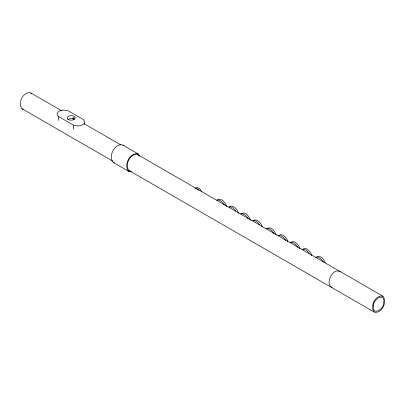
<?xml version="1.0" encoding="UTF-8"?>
<svg xmlns="http://www.w3.org/2000/svg" width="405" height="405" viewBox="0 0 405 405"><rect width="100%" height="100%" fill="white"/><g stroke="black" fill="none" stroke-linecap="round" stroke-linejoin="round"><path stroke-width="0.61" d="M195.585 188.052C197.944 186.386 200.591 189.424 201.493 191.464M217.414 199.873C221.403 197.326 225.61 202.753 226.496 206.332M229.357 206.768C233.351 204.221 237.553 209.648 238.444 213.227M241.304 213.663C245.293 211.121 249.495 216.543 250.386 220.123M253.246 220.558C257.236 218.017 261.443 223.439 262.329 227.018M266.9 228.44C270.889 225.894 275.091 231.321 275.982 234.9M278.842 235.335C282.832 232.794 287.034 238.216 287.925 241.795M290.785 242.231C294.774 239.689 298.981 245.111 299.872 248.695M302.732 249.131C306.722 246.584 310.924 252.006 311.815 255.59M316.381 257.008C320.173 254.512 324.304 259.565 325.301 262.972M216.807 200.085C220.148 199.285 222.963 202.444 224.345 205.138M228.749 206.985C231.701 206.185 234.252 208.803 235.766 211.03M240.697 213.881C244.038 213.076 246.853 216.235 248.235 218.928M252.639 220.776C255.59 219.981 258.142 222.598 259.651 224.826M266.293 228.658C269.629 227.853 272.449 231.012 273.826 233.705M278.235 235.553C281.576 234.748 284.391 237.907 285.773 240.6M290.177 242.448C293.519 241.643 296.339 244.802 297.716 247.495M302.125 249.343C305.076 248.548 307.623 251.166 309.136 253.393M315.773 257.226C319.115 256.421 321.929 259.58 323.311 262.273M131.63 171.725L130 171.826L128.603 171.3L113.243 162.435C107.897 156.507 114.701 142.859 122.806 145.025L138.161 153.89L139.685 156.102M195.438 188.31L197.144 188.831L198.85 190.279M73.619 125.206L78.256 125.955A7.032 4.06 0 0 0 84.685 122.244L84.63 121.297L83.389 119.566L68.187 110.788L63.55 110.038A7.032 4.06 0 0 0 57.12 113.749L57.176 114.696L58.416 116.427L73.619 125.206L73.619 129.256M61.843 110.854L30.755 92.907C23.379 90.938 17.187 103.361 22.052 108.758L112.58 161.023M22.052 108.758L23.328 109.239M138.161 153.89C130.061 151.728 123.257 165.372 128.603 171.3M137.735 154.669C130.359 152.7 124.163 165.124 129.028 170.52L374.245 312.093C381.621 314.062 387.813 301.639 382.948 296.242L137.735 154.669L138.383 155.348M113.243 162.435L114.645 162.962M129.028 170.52L130.304 171.001M382.948 296.242C375.572 294.273 369.375 306.696 374.245 312.093M332.125 287.52C324.273 284.275 333.107 266.758 340.205 271.871M84.199 123.763L120.741 144.858M72.935 117.516L74.515 118.427M72.53 118.503L74.155 119.445M122.806 145.025L123.52 145.77M30.755 92.907L31.732 93.93M84.63 123.844L84.691 124.381M58.416 116.427L58.416 120.477M67.777 119.743A3.969 2.293 0 0 1 71.189 118.599A3.888 2.243 0 0 1 73.958 119.257M373.466 305.421C371.851 316.416 383.793 309.567 383.722 302.915C385.337 291.924 373.4 298.768 373.466 305.421M75.097 117.906A3.888 2.243 0 0 0 71.189 115.648A3.969 2.293 0 0 0 67.24 117.926A3.888 2.243 0 0 0 71.148 120.184A3.969 2.293 0 0 0 75.097 117.906"/></g></svg>
